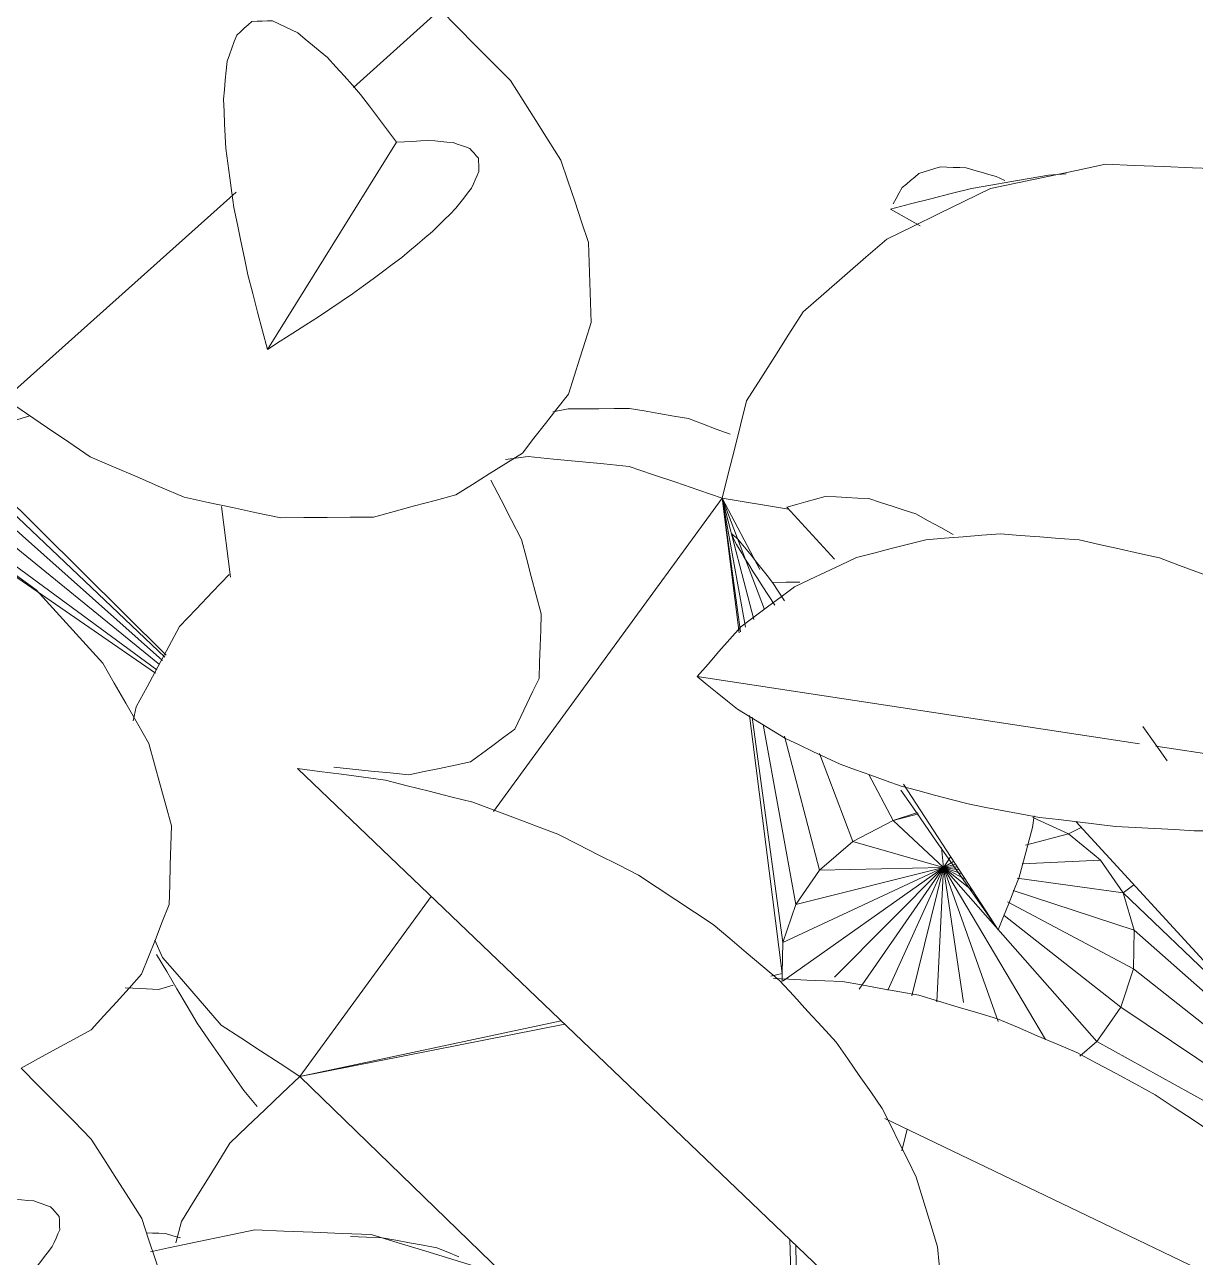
# Model space of a CAD drawing. Header units: metres. Extents: x -18.34 to -13.25, y -25.49 to -16.26.
# Drawn here: x -17.5866 to -17.5172, y -21.1485 to -21.0755 of the extents above; entities that cross this region are included whole.
import ezdxf

# ---------------------------------------------------------------- set-up
doc = ezdxf.new("R2010")
doc.units = ezdxf.units.M
doc.layers.add('Importações nas famílias', color=7, linetype='Continuous', lineweight=5)
doc.layers.add('Vegetação', color=7, linetype='Continuous', lineweight=5)

# ---------------------------------------------------------------- blocks, each defined once
blk = doc.blocks.new('Planta_pergolado_12200 - plantas pergolado_skp_Component_12-V812-Pavimento 02 - Executivo')
at = {"layer": 'Importações nas famílias', "color": 9}
for p, q in [((0.060482, 0.020134), (0.081826, 0.023378)), ((0.0333, 0.016004), (0.059518, 0.019988))]:
    blk.add_line(p, q, dxfattribs=at)
at = {"layer": 'Importações nas famílias', "color": 9, "flags": 128}
for points in [[(0.053598, 0.024356), (0.05472, 0.024488), (0.055841, 0.024621), (0.056963, 0.024754), (0.058085, 0.024886)], [(0.058085, 0.024886), (0.059254, 0.024951), (0.060424, 0.025016), (0.061594, 0.025081), (0.062764, 0.025145)], [(0.062764, 0.025145), (0.063969, 0.025142), (0.065174, 0.025138), (0.066379, 0.025134), (0.067584, 0.025131)], [(0.067584, 0.025131), (0.068811, 0.025058), (0.070037, 0.024986), (0.071264, 0.024914), (0.072491, 0.024842)], [(0.072491, 0.024842), (0.073726, 0.024702), (0.074961, 0.024562), (0.076196, 0.024422), (0.077431, 0.024282)], [(0.049354, 0.02356), (0.050415, 0.023759), (0.051476, 0.023958), (0.052537, 0.024157), (0.053598, 0.024356)], [(0.077431, 0.024282), (0.07866, 0.024076), (0.07989, 0.023869), (0.081119, 0.023663), (0.081872, 0.023537)], [(0.0454, 0.022507), (0.046388, 0.02277), (0.047377, 0.023033), (0.048365, 0.023296), (0.049354, 0.02356)], [(0.041779, 0.021209), (0.042684, 0.021534), (0.043589, 0.021858), (0.044494, 0.022182), (0.0454, 0.022507)], [(0.081426, 0.02248), (0.080504, 0.021503), (0.079582, 0.020527), (0.07866, 0.01955)], [(0.038532, 0.019681), (0.039344, 0.020063), (0.040156, 0.020445), (0.040967, 0.020827), (0.041779, 0.021209)], [(0.035695, 0.01794), (0.036404, 0.018375), (0.037114, 0.01881), (0.037823, 0.019246), (0.038532, 0.019681)], [(0.07866, 0.01955), (0.077633, 0.01868), (0.076605, 0.017811), (0.075578, 0.016942), (0.074551, 0.016073)], [(0.0333, 0.016004), (0.033899, 0.016488), (0.034498, 0.016972), (0.035096, 0.017456), (0.035695, 0.01794)], [(0.035891, 0.013051), (0.035244, 0.013789), (0.034596, 0.014527), (0.033948, 0.015266), (0.0333, 0.016004)], [(0.074551, 0.016073), (0.073442, 0.015331), (0.072334, 0.01459), (0.071226, 0.013849), (0.070117, 0.013108)], [(0.039066, 0.01068), (0.038272, 0.011273), (0.037479, 0.011865), (0.036685, 0.012458), (0.035891, 0.013051)], [(0.070117, 0.013108), (0.068954, 0.012512), (0.06779, 0.011916), (0.066627, 0.01132), (0.065463, 0.010724)], [(0.042748, 0.008949), (0.041828, 0.009382), (0.040907, 0.009815), (0.039986, 0.010247), (0.039066, 0.01068)], [(0.065463, 0.010724), (0.064272, 0.010288), (0.063081, 0.009851), (0.06189, 0.009415), (0.060698, 0.008979)], [(0.046853, 0.007896), (0.045827, 0.008159), (0.0448, 0.008422), (0.043774, 0.008686), (0.042748, 0.008949)], [(0.060698, 0.008979), (0.059507, 0.008712), (0.058316, 0.008445), (0.057125, 0.008178), (0.055934, 0.007911)], [(0.051283, 0.007548), (0.050175, 0.007635), (0.049068, 0.007722), (0.04796, 0.007809), (0.046853, 0.007896)], [(0.055934, 0.007911), (0.054771, 0.00782), (0.053609, 0.00773), (0.052446, 0.007639), (0.051283, 0.007548)]]:
    blk.add_lwpolyline(points, dxfattribs=at)
blk = doc.blocks.new('Planta_pergolado_12200 - plantas pergolado_skp_Component_16-V3046-Pavimento 02 - Executivo')
at = {"extrusion": (0, 0, -1), "zscale": -1, "rotation": 180}
blk.add_blockref('Planta_pergolado_12200 - plantas pergolado_skp_Component_12-V812-Pavimento 02 - Executivo', (0, 0), dxfattribs=at)
blk = doc.blocks.new('Planta_pergolado_12200 - plantas pergolado_skp_Component_12-V3047-Pavimento 02 - Executivo')
at = {"layer": 'Importações nas famílias', "color": 9}
for p, q in [((0.074699, -0.056758), (0.044429, -0.042204)), ((0.074679, -0.052846), (0.07399, -0.052014))]:
    blk.add_line(p, q, dxfattribs=at)
at = {"layer": 'Importações nas famílias', "color": 9, "flags": 128}
for points in [[(0.037835, -0.033912), (0.038732, -0.03395), (0.039796, -0.033995), (0.040859, -0.034039), (0.041922, -0.034084)], [(0.041922, -0.034084), (0.04305, -0.034286), (0.044178, -0.034487), (0.045307, -0.034688), (0.046435, -0.034889)], [(0.046435, -0.034889), (0.047601, -0.035242), (0.048768, -0.035595), (0.049934, -0.035948), (0.051101, -0.036301)], [(0.051101, -0.036301), (0.052278, -0.036797), (0.053456, -0.037293), (0.054633, -0.037789), (0.05581, -0.038286)], [(0.05581, -0.038286), (0.056971, -0.038914), (0.058132, -0.039542), (0.059293, -0.04017), (0.060454, -0.040798)], [(0.060454, -0.040798), (0.061571, -0.041543), (0.062688, -0.042288), (0.063805, -0.043033), (0.064922, -0.043778)], [(0.064922, -0.043778), (0.065968, -0.044623), (0.067015, -0.045467), (0.068062, -0.046312), (0.069109, -0.047156)], [(0.069109, -0.047156), (0.070061, -0.048081), (0.071014, -0.049005), (0.071966, -0.049929), (0.072918, -0.050853)], [(0.07399, -0.052014), (0.073195, -0.051237), (0.072401, -0.050459)], [(0.072918, -0.050853), (0.073753, -0.051836), (0.074589, -0.052818), (0.075424, -0.053801), (0.076081, -0.054573)], [(0.076058, -0.05451), (0.075369, -0.053678), (0.074844, -0.053045)]]:
    blk.add_lwpolyline(points, dxfattribs=at)
blk = doc.blocks.new('Planta_pergolado_12200 - plantas pergolado_skp_Component_12-V816-Pavimento 02 - Executivo')
at = {"layer": 'Importações nas famílias', "color": 9}
for p, q in [((0.05115, 0.031017), (0.045536, 0.022376)), ((0.05318, 0.024953), (0.053269, 0.024265)), ((0.038476, 0.011509), (0.037773, 0.010428))]:
    blk.add_line(p, q, dxfattribs=at)
at = {"layer": 'Importações nas famílias', "color": 9, "flags": 128}
for points in [[(0.048175, 0.02677), (0.048919, 0.027831), (0.049663, 0.028893), (0.050406, 0.029955), (0.05115, 0.031017)], [(0.05115, 0.031017), (0.051458, 0.030238), (0.051766, 0.02946), (0.052074, 0.028681), (0.052382, 0.027902)], [(0.052382, 0.027902), (0.052582, 0.027165), (0.052781, 0.026428), (0.052981, 0.02569), (0.05318, 0.024953)], [(0.045376, 0.022744), (0.046075, 0.02375), (0.046775, 0.024757), (0.047475, 0.025763), (0.048175, 0.02677)], [(0.037161, 0.010629), (0.037536, 0.011198), (0.037912, 0.011768)], [(0.036094, 0.008954), (0.036361, 0.009372), (0.036628, 0.009791), (0.036894, 0.01021), (0.037161, 0.010629)], [(0.037773, 0.010428), (0.037458, 0.010025), (0.037142, 0.009622), (0.036826, 0.00922), (0.036511, 0.008817)], [(0.039387, 0.010406), (0.03858, 0.010417), (0.037773, 0.010428)], [(0.035487, 0.007918), (0.035639, 0.008177), (0.035791, 0.008436), (0.035943, 0.008695), (0.036094, 0.008954)], [(0.036511, 0.008817), (0.036308, 0.008575), (0.036104, 0.008333), (0.035901, 0.008091), (0.035698, 0.007849)], [(0.035354, 0.007547), (0.035387, 0.007639), (0.035421, 0.007732), (0.035454, 0.007825), (0.035487, 0.007918)], [(0.035698, 0.007849), (0.035612, 0.007773), (0.035526, 0.007698), (0.03544, 0.007622), (0.035354, 0.007547)]]:
    blk.add_lwpolyline(points, dxfattribs=at)
blk = doc.blocks.new('Planta_pergolado_12200 - plantas pergolado_skp_Component_12-V817-Pavimento 02 - Executivo')
at = {"layer": 'Importações nas famílias', "color": 9, "flags": 128}
for points in [[(0.014644, 0.049265), (0.01545, 0.049416), (0.016256, 0.049567), (0.017062, 0.049717), (0.017869, 0.049868)], [(0.017869, 0.049868), (0.018521, 0.050131), (0.019174, 0.050394)], [(0.001792, 0.049018), (0.001409, 0.049003), (0.001026, 0.048988), (0.000643, 0.048973)], [(0.002681, 0.049273), (0.002237, 0.049146), (0.001792, 0.049018)], [(0.012763, 0.049195), (0.013703, 0.04923), (0.014644, 0.049265)]]:
    blk.add_lwpolyline(points, dxfattribs=at)
blk = doc.blocks.new('Planta_pergolado_12200 - plantas pergolado_skp_Component_12-V3048-Pavimento 02 - Executivo')
at = {"layer": 'Importações nas famílias', "color": 9}
for p, q in [((-0.008671, -0.001303), (-0.006239, -0.000552)), ((-0.018212, -0.004245), (-0.012869, -0.002597))]:
    blk.add_line(p, q, dxfattribs=at)
at = {"layer": 'Importações nas famílias', "color": 9, "flags": 128}
for points in [[(-0.013213, 0.001379), (-0.012338, 0.001747), (-0.011463, 0.002116), (-0.010589, 0.002485), (-0.009714, 0.002853)], [(-0.014718, 0.000647), (-0.014133, 0.000932), (-0.013213, 0.001379)]]:
    blk.add_lwpolyline(points, dxfattribs=at)
blk = doc.blocks.new('Planta_pergolado_12200 - plantas pergolado_skp_Component_17-V3049-Pavimento 02 - Executivo')
at = {"layer": 'Importações nas famílias', "color": 9}
for p, q in [((0.001844, -0.014738), (-0.01027, -0.002748)), ((0.001757, -0.014857), (-0.010616, -0.003103)), ((-0.011173, -0.003677), (0.001618, -0.015047)), ((-0.01306, -0.005081), (0.001276, -0.015607)), ((-0.011912, -0.004437), (0.001437, -0.015295)), ((-0.013793, -0.00545), (-0.010087, -0.008008)), ((0.005123, -0.005935), (0.005653, -0.01011)), ((-0.007535, -0.009771), (0.001204, -0.015803)), ((0.001387, -0.034546), (0.002255, -0.034293))]:
    blk.add_line(p, q, dxfattribs=at)
at = {"layer": 'Importações nas famílias', "color": 9, "flags": 128}
for points in [[(0.022885, -0.007878), (0.022283, -0.006705), (0.021681, -0.005531), (0.021079, -0.004358)], [(0.024063, -0.012292), (0.023768, -0.011188), (0.023474, -0.010085), (0.023179, -0.008981), (0.022885, -0.007878)], [(0.023932, -0.016126), (0.023965, -0.015167), (0.023998, -0.014209), (0.02403, -0.01325), (0.024063, -0.012292)], [(0.022501, -0.019119), (0.022859, -0.018371), (0.023216, -0.017622), (0.023574, -0.016874), (0.023932, -0.016126)], [(0.019867, -0.021067), (0.020525, -0.02058), (0.021184, -0.020093), (0.021842, -0.019606), (0.022501, -0.019119)], [(0.016209, -0.021837), (0.017123, -0.021644), (0.018038, -0.021452), (0.018952, -0.021259), (0.019867, -0.021067)], [(0.011777, -0.021376), (0.012885, -0.021491), (0.013993, -0.021607), (0.015101, -0.021722), (0.016209, -0.021837)], [(-0.000586, -0.034448), (0.000312, -0.034493), (0.001387, -0.034546)]]:
    blk.add_lwpolyline(points, dxfattribs=at)
blk = doc.blocks.new('Planta_pergolado_12200 - plantas pergolado_skp_Component_16-V3050-Pavimento 02 - Executivo')
for name in ['Planta_pergolado_12200 - plantas pergolado_skp_Component_12-V3048-Pavimento 02 - Executivo', 'Planta_pergolado_12200 - plantas pergolado_skp_Component_17-V3049-Pavimento 02 - Executivo', 'Planta_pergolado_12200 - plantas pergolado_skp_Component_12-V3047-Pavimento 02 - Executivo']:
    blk.add_blockref(name, (0, 0))
at = {"extrusion": (0, 0, -1), "zscale": -1, "rotation": 180}
for name in ['Planta_pergolado_12200 - plantas pergolado_skp_Component_12-V816-Pavimento 02 - Executivo', 'Planta_pergolado_12200 - plantas pergolado_skp_Component_12-V817-Pavimento 02 - Executivo']:
    blk.add_blockref(name, (0, 0), dxfattribs=at)
blk = doc.blocks.new('Planta_pergolado_12200 - plantas pergolado_skp_Component_12-V831-Pavimento 02 - Executivo')
at = {"layer": 'Importações nas famílias', "color": 9}
for p, q in [((0.046528, -0.010713), (0.044752, -0.0117)), ((0.051527, -0.013392), (0.051025, -0.013631)), ((0.054123, -0.013708), (0.055176, -0.01379))]:
    blk.add_line(p, q, dxfattribs=at)
at = {"layer": 'Importações nas famílias', "color": 9, "flags": 128}
for points in [[(0.044752, -0.0117), (0.045954, -0.012006), (0.047155, -0.012312), (0.048357, -0.012618), (0.049559, -0.012924)], [(0.045454, -0.012974), (0.045279, -0.012656), (0.045103, -0.012337), (0.044927, -0.012019)], [(0.046446, -0.013811), (0.046198, -0.013602), (0.04595, -0.013392), (0.045702, -0.013183), (0.045454, -0.012974)], [(0.049559, -0.012924), (0.0507, -0.01312), (0.051841, -0.013316), (0.052982, -0.013512), (0.054123, -0.013708)], [(0.047714, -0.014201), (0.047397, -0.014104), (0.04708, -0.014006), (0.046763, -0.013908), (0.046446, -0.013811)], [(0.051025, -0.013631), (0.050581, -0.013758), (0.050136, -0.013886), (0.049691, -0.014013), (0.049247, -0.014141)], [(0.049247, -0.014141), (0.048864, -0.014156), (0.04848, -0.014171), (0.048097, -0.014186), (0.047714, -0.014201)]]:
    blk.add_lwpolyline(points, dxfattribs=at)
blk = doc.blocks.new('Planta_pergolado_12200 - plantas pergolado_skp_Component_16-V3063-Pavimento 02 - Executivo')
at = {"extrusion": (0, 0, -1), "zscale": -1, "rotation": 180}
blk.add_blockref('Planta_pergolado_12200 - plantas pergolado_skp_Component_12-V831-Pavimento 02 - Executivo', (0, 0), dxfattribs=at)
blk = doc.blocks.new('Planta_pergolado_12200 - plantas pergolado_skp_-V3067-Pavimento 02 - Executivo')
for name in ['Planta_pergolado_12200 - plantas pergolado_skp_Component_16-V3063-Pavimento 02 - Executivo', 'Planta_pergolado_12200 - plantas pergolado_skp_Component_16-V3046-Pavimento 02 - Executivo', 'Planta_pergolado_12200 - plantas pergolado_skp_Component_16-V3050-Pavimento 02 - Executivo']:
    blk.add_blockref(name, (0, 0))
blk = doc.blocks.new('Planta_pergolado_12200 - plantas pergolado_skp_-V3068-Pavimento 02 - Executivo')
blk.add_blockref('Planta_pergolado_12200 - plantas pergolado_skp_-V3067-Pavimento 02 - Executivo', (0, 0))
blk = doc.blocks.new('Planta_pergolado_12200 - plantas pergolado_skp_-V3129-Pavimento 02 - Executivo')
blk.add_blockref('Planta_pergolado_12200 - plantas pergolado_skp_-V3068-Pavimento 02 - Executivo', (0, 0))
blk = doc.blocks.new('Planta_pergolado_12200 - plantas pergolado_skp_Component_12-V1014-Pavimento 02 - Executivo')
at = {"layer": 'Importações nas famílias', "color": 9}
blk.add_line((0.025667, 0.000146), (0.024751, 0.000313), dxfattribs=at)
at = {"layer": 'Importações nas famílias', "color": 9, "flags": 128}
for points in [[(0.035257, 0.001641), (0.034434, 0.001335), (0.033612, 0.001028), (0.032789, 0.000721)], [(0.029291, 0.000116), (0.028385, 0.000124), (0.027479, 0.000131), (0.026573, 0.000139), (0.025667, 0.000146)], [(0.032789, 0.000721), (0.031915, 0.00057), (0.03104, 0.000419), (0.030166, 0.000267), (0.029291, 0.000116)]]:
    blk.add_lwpolyline(points, dxfattribs=at)
blk = doc.blocks.new('Planta_pergolado_12200 - plantas pergolado_skp_Component_16-V3179-Pavimento 02 - Executivo')
at = {"extrusion": (0, 0, -1), "zscale": -1, "rotation": 180}
blk.add_blockref('Planta_pergolado_12200 - plantas pergolado_skp_Component_12-V1014-Pavimento 02 - Executivo', (0, 0), dxfattribs=at)
blk = doc.blocks.new('Planta_pergolado_12200 - plantas pergolado_skp_Component_12-V1053-Pavimento 02 - Executivo')
at = {"layer": 'Importações nas famílias', "color": 9}
blk.add_line((0.006444, 0.04054), (0.007218, 0.041498), dxfattribs=at)
at = {"layer": 'Importações nas famílias', "color": 9, "flags": 128}
for points in [[(0.003675, 0.036559), (0.004367, 0.037554), (0.00506, 0.03855), (0.005752, 0.039545), (0.006444, 0.04054)], [(0.001263, 0.032471), (0.001866, 0.033493), (0.002469, 0.034515), (0.003072, 0.035537), (0.003675, 0.036559)]]:
    blk.add_lwpolyline(points, dxfattribs=at)
blk = doc.blocks.new('Planta_pergolado_12200 - plantas pergolado_skp_Component_17-V3207-Pavimento 02 - Executivo')
at = {"layer": 'Importações nas famílias', "color": 9}
for p, q in [((0.021944, -0.003133), (0.023288, -0.002966)), ((0.034784, -0.005436), (0.021228, -0.023997)), ((0.034784, -0.005436), (0.038725, -0.006095)), ((0.037026, -0.00966), (0.034784, -0.005436)), ((0.037296, -0.012034), (0.034784, -0.005436)), ((0.036664, -0.012618), (0.034784, -0.005436)), ((0.036166, -0.013077), (0.034784, -0.005436)), ((0.035866, -0.013354), (0.034784, -0.005436)), ((0.035793, -0.013421), (0.034784, -0.005436)), ((-0.000114, -0.018634), (0.000059, -0.017803)), ((0.038346, -0.033616), (0.036412, -0.018317)), ((0.038385, -0.031774), (0.036559, -0.018421)), ((0.039141, -0.029521), (0.03721, -0.018845)), ((0.040553, -0.027475), (0.038477, -0.019543)), ((0.042526, -0.025775), (0.040543, -0.020565)), ((0.044924, -0.024537), (0.043477, -0.021812)), ((0.046365, -0.02406), (0.044924, -0.024537)), ((0.042526, -0.025775), (0.044924, -0.024537)), ((0.046424, -0.024147), (0.044924, -0.024537)), ((0.047892, -0.027332), (0.044924, -0.024537)), ((0.05531, -0.02532), (0.0532, -0.02436)), ((0.052766, -0.02601), (0.05531, -0.02532)), ((0.056053, -0.024947), (0.05531, -0.02532)), ((0.056831, -0.026568), (0.05531, -0.02532)), ((0.040553, -0.027475), (0.042526, -0.025775)), ((0.047892, -0.027332), (0.042526, -0.025775)), ((0.047892, -0.027332), (0.047787, -0.026145)), ((0.047892, -0.027332), (0.048334, -0.026682)), ((0.047892, -0.027332), (0.048512, -0.026956)), ((0.057214, -0.026882), (0.052554, -0.027107)), ((0.056831, -0.026568), (0.057214, -0.026882)), ((0.057214, -0.026882), (0.058543, -0.028831)), ((0.047892, -0.027332), (0.038385, -0.031774)), ((0.047892, -0.027332), (0.038391, -0.034041)), ((0.047892, -0.027332), (0.039141, -0.029521)), ((0.039141, -0.029521), (0.040553, -0.027475)), ((0.047892, -0.027332), (0.040553, -0.027475)), ((0.047892, -0.027332), (0.041438, -0.033828)), ((0.047892, -0.027332), (0.042897, -0.034529)), ((0.047892, -0.027332), (0.044597, -0.034588)), ((0.047892, -0.027332), (0.046032, -0.034934)), ((0.047509, -0.035291), (0.047892, -0.027332)), ((0.047892, -0.027332), (0.048627, -0.027133)), ((0.04873, -0.027292), (0.047892, -0.027332)), ((0.047892, -0.027332), (0.049214, -0.028037)), ((0.049658, -0.02872), (0.047892, -0.027332)), ((0.047892, -0.027332), (0.049077, -0.03532)), ((0.047892, -0.027332), (0.056989, -0.037639)), ((0.053941, -0.037527), (0.047892, -0.027332)), ((0.047892, -0.027332), (0.048989, -0.027691)), ((0.047892, -0.027332), (0.048843, -0.027466)), ((0.051149, -0.036457), (0.047892, -0.027332)), ((0.052272, -0.027949), (0.058543, -0.028831)), ((0.058543, -0.028831), (0.059184, -0.028354)), ((0.017547, -0.029038), (0.009752, -0.039711)), ((0.052026, -0.028685), (0.059205, -0.031033)), ((0.058543, -0.028831), (0.059205, -0.031033)), ((0.058543, -0.028831), (0.067364, -0.037254)), ((0.038385, -0.031774), (0.039141, -0.029521)), ((0.051699, -0.029362), (0.059157, -0.03334)), ((0.058401, -0.035593), (0.051489, -0.03016)), ((0.059205, -0.031033), (0.059157, -0.03334)), ((0.080156, -0.049638), (0.059205, -0.031033)), ((0.001609, -0.032649), (0.001161, -0.031636)), ((0.038346, -0.033616), (0.038385, -0.031774)), ((0.059157, -0.03334), (0.058401, -0.035593)), ((0.079998, -0.049768), (0.059157, -0.03334)), ((0.037675, -0.033759), (0.038346, -0.033616)), ((0.038337, -0.03408), (0.038346, -0.033616)), ((0.058401, -0.035593), (0.057554, -0.036819)), ((0.079824, -0.04997), (0.058401, -0.035593)), ((0.009752, -0.039711), (0.025248, -0.036408)), ((0.025465, -0.036615), (0.009752, -0.039711)), ((0.057554, -0.036819), (0.056989, -0.037639)), ((0.056989, -0.037639), (0.055981, -0.038507)), ((0.079644, -0.050206), (0.056989, -0.037639)), ((0.009752, -0.039711), (0.024026, -0.053551)), ((0.045745, -0.042837), (0.045425, -0.044121)), ((0.002408, -0.049573), (0.00275, -0.048311)), ((0.039372, -0.068431), (0.038798, -0.049374)), ((0.039372, -0.068431), (0.039155, -0.049716))]:
    blk.add_line(p, q, dxfattribs=at)
at = {"layer": 'Importações nas famílias', "color": 9, "flags": 128}
for points in [[(0.050685, 0.012927), (0.052388, 0.013284), (0.054091, 0.01364), (0.055793, 0.013996), (0.057496, 0.014353)], [(0.057496, 0.014353), (0.059219, 0.014284), (0.060942, 0.014216), (0.062665, 0.014148), (0.064389, 0.01408)], [(0.044538, 0.009926), (0.046074, 0.010676), (0.047611, 0.011427), (0.049148, 0.012177), (0.050685, 0.012927)], [(0.039579, 0.005606), (0.040818, 0.006686), (0.042058, 0.007766), (0.043298, 0.008846), (0.044538, 0.009926)], [(0.036232, 0.000335), (0.037069, 0.001653), (0.037905, 0.00297), (0.038742, 0.004288), (0.039579, 0.005606)], [(0.034784, -0.005436), (0.035146, -0.003993), (0.035508, -0.00255), (0.03587, -0.001108), (0.036232, 0.000335)], [(0.023288, -0.002966), (0.024784, -0.003113), (0.026281, -0.00326), (0.027778, -0.003406), (0.029274, -0.003553)], [(0.029274, -0.003553), (0.030652, -0.004024), (0.032029, -0.004494), (0.033406, -0.004965), (0.034784, -0.005436)], [(0.002629, -0.013042), (0.003606, -0.012015), (0.004583, -0.010987), (0.00556, -0.009959)], [(0.000059, -0.017803), (0.000701, -0.016612), (0.001344, -0.015422), (0.001987, -0.014232), (0.002629, -0.013042)], [(0.005096, -0.03666), (0.004224, -0.035657), (0.003353, -0.034654), (0.002481, -0.033652), (0.001609, -0.032649)], [(0.009752, -0.039711), (0.008588, -0.038948), (0.007424, -0.038185), (0.00626, -0.037422), (0.005096, -0.03666)], [(0.005605, -0.043656), (0.006642, -0.04267), (0.007679, -0.041683), (0.008715, -0.040697), (0.009752, -0.039711)], [(0.00275, -0.048311), (0.003464, -0.047147), (0.004178, -0.045984), (0.004891, -0.04482), (0.005605, -0.043656)]]:
    blk.add_lwpolyline(points, dxfattribs=at)
blk = doc.blocks.new('Planta_pergolado_12200 - plantas pergolado_skp_Component_16-V3208-Pavimento 02 - Executivo')
blk.add_blockref('Planta_pergolado_12200 - plantas pergolado_skp_Component_17-V3207-Pavimento 02 - Executivo', (0, 0))
at = {"extrusion": (0, 0, -1), "zscale": -1, "rotation": 180}
blk.add_blockref('Planta_pergolado_12200 - plantas pergolado_skp_Component_12-V1053-Pavimento 02 - Executivo', (0, 0), dxfattribs=at)
blk = doc.blocks.new('Planta_pergolado_12200 - plantas pergolado_skp_Component_17-V1062-Pavimento 02 - Executivo')
at = {"layer": 'Importações nas famílias', "color": 9, "flags": 128}
for points in [[(0.013978, 0.049079), (0.015574, 0.049566), (0.01717, 0.050053), (0.018766, 0.050539), (0.020362, 0.051026)], [(0.000904, 0.0501), (0.001977, 0.049876), (0.00368, 0.049519), (0.005383, 0.049163), (0.007085, 0.048807)], [(0.007085, 0.048807), (0.008809, 0.048875), (0.010532, 0.048943), (0.012255, 0.049011), (0.013978, 0.049079)]]:
    blk.add_lwpolyline(points, dxfattribs=at)
blk = doc.blocks.new('Planta_pergolado_12200 - plantas pergolado_skp_Component_16-V3211-Pavimento 02 - Executivo')
at = {"extrusion": (0, 0, -1), "zscale": -1, "rotation": 180}
blk.add_blockref('Planta_pergolado_12200 - plantas pergolado_skp_Component_17-V1062-Pavimento 02 - Executivo', (0, 0), dxfattribs=at)
blk = doc.blocks.new('Planta_pergolado_12200 - plantas pergolado_skp_-V3212-Pavimento 02 - Executivo')
for name in ['Planta_pergolado_12200 - plantas pergolado_skp_Component_16-V3208-Pavimento 02 - Executivo', 'Planta_pergolado_12200 - plantas pergolado_skp_Component_16-V3211-Pavimento 02 - Executivo']:
    blk.add_blockref(name, (0, 0))
blk = doc.blocks.new('Planta_pergolado_12200 - plantas pergolado_skp_-V3213-Pavimento 02 - Executivo')
for name in ['Planta_pergolado_12200 - plantas pergolado_skp_-V3212-Pavimento 02 - Executivo', 'Planta_pergolado_12200 - plantas pergolado_skp_Component_16-V3179-Pavimento 02 - Executivo']:
    blk.add_blockref(name, (0, 0))
blk = doc.blocks.new('Planta_pergolado_12200 - plantas pergolado_skp_Component_12-V2392-Pavimento 02 - Executivo')
at = {"layer": 'Importações nas famílias', "color": 9}
blk.add_line((-0.017011, 0.059349), (-0.009354, 0.04707), dxfattribs=at)
at = {"layer": 'Importações nas famílias', "color": 9, "flags": 128}
for points in [[(-0.01816, 0.054937), (-0.017872, 0.05604), (-0.017585, 0.057143), (-0.017298, 0.058246), (-0.017011, 0.059349)], [(-0.017011, 0.059349), (-0.016251, 0.058865), (-0.015492, 0.058381), (-0.014732, 0.057897), (-0.013973, 0.057413)], [(-0.013973, 0.057413), (-0.013307, 0.056957), (-0.01264, 0.056501), (-0.011974, 0.056045), (-0.011308, 0.055589)], [(-0.011308, 0.055589), (-0.010743, 0.055166), (-0.010178, 0.054743), (-0.009612, 0.05432), (-0.009047, 0.053897)], [(-0.018988, 0.050935), (-0.018781, 0.051936), (-0.018574, 0.052936), (-0.018367, 0.053937), (-0.01816, 0.054937)], [(-0.009047, 0.053897), (-0.008589, 0.053511), (-0.008131, 0.053126), (-0.007673, 0.052741), (-0.007215, 0.052355)], [(-0.007215, 0.052355), (-0.006869, 0.052012), (-0.006523, 0.051668), (-0.006178, 0.051325), (-0.005832, 0.050981)], [(-0.019476, 0.047437), (-0.019354, 0.048312), (-0.019232, 0.049186), (-0.01911, 0.050061), (-0.018988, 0.050935)], [(-0.005832, 0.050981), (-0.005602, 0.050683), (-0.005372, 0.050386), (-0.005143, 0.050088), (-0.004913, 0.04979)], [(-0.004913, 0.04979), (-0.004802, 0.049541), (-0.004691, 0.049293), (-0.00458, 0.049044), (-0.004469, 0.048795)], [(-0.004469, 0.048795), (-0.004478, 0.048598), (-0.004487, 0.048402), (-0.004495, 0.048205), (-0.004504, 0.048008)], [(-0.004504, 0.048008), (-0.004633, 0.047865), (-0.004762, 0.047722), (-0.00489, 0.047579), (-0.005019, 0.047436)], [(-0.019613, 0.044525), (-0.019578, 0.045253), (-0.019544, 0.045981), (-0.01951, 0.046709), (-0.019476, 0.047437)], [(-0.009354, 0.04707), (-0.009886, 0.04636), (-0.010418, 0.04565), (-0.010951, 0.04494), (-0.011483, 0.04423)], [(-0.007457, 0.046965), (-0.007931, 0.046991), (-0.008406, 0.047017), (-0.00888, 0.047043), (-0.009354, 0.04707)], [(-0.006007, 0.047087), (-0.006369, 0.047057), (-0.006732, 0.047026), (-0.007095, 0.046995), (-0.007457, 0.046965)], [(-0.005019, 0.047436), (-0.005266, 0.047349), (-0.005513, 0.047262), (-0.00576, 0.047175), (-0.006007, 0.047087)], [(-0.019395, 0.042267), (-0.01945, 0.042832), (-0.019504, 0.043396), (-0.019558, 0.043961), (-0.019613, 0.044525)], [(-0.011483, 0.04423), (-0.011974, 0.043685), (-0.012465, 0.043141), (-0.012957, 0.042596), (-0.013448, 0.042051)], [(-0.018828, 0.040717), (-0.01897, 0.041104), (-0.019112, 0.041492), (-0.019253, 0.04188), (-0.019395, 0.042267)], [(-0.013448, 0.042051), (-0.013887, 0.041685), (-0.014326, 0.041318), (-0.014764, 0.040952), (-0.015203, 0.040585)], [(-0.017925, 0.03991), (-0.018151, 0.040112), (-0.018377, 0.040313), (-0.018602, 0.040515), (-0.018828, 0.040717)], [(-0.015203, 0.040585), (-0.015579, 0.040405), (-0.015955, 0.040225), (-0.016331, 0.040046), (-0.016707, 0.039866)], [(-0.016707, 0.039866), (-0.017012, 0.039877), (-0.017316, 0.039888), (-0.017621, 0.039899), (-0.017925, 0.03991)]]:
    blk.add_lwpolyline(points, dxfattribs=at)
blk = doc.blocks.new('Planta_pergolado_12200 - plantas pergolado_skp_Component_17-V3306-Pavimento 02 - Executivo')
at = {"layer": 'Importações nas famílias', "color": 9, "flags": 128}
for points in [[(-0.005868, -0.010874), (-0.007089, -0.009973), (-0.008311, -0.009073), (-0.009533, -0.008173), (-0.010754, -0.007273)], [(-0.001922, -0.015207), (-0.002908, -0.014124), (-0.003895, -0.01304), (-0.004881, -0.011957), (-0.005868, -0.010874)], [(0.000814, -0.019977), (0.00013, -0.018785), (-0.000554, -0.017592), (-0.001238, -0.016399), (-0.001922, -0.015207)], [(0.002154, -0.02486), (0.001819, -0.023639), (0.001484, -0.022419), (0.001149, -0.021198), (0.000814, -0.019977)], [(0.002007, -0.029522), (0.002044, -0.028356), (0.002081, -0.027191), (0.002117, -0.026025), (0.002154, -0.02486)], [(0.000382, -0.033646), (0.000788, -0.032615), (0.001194, -0.031584), (0.0016, -0.030553), (0.002007, -0.029522)], [(-0.00261, -0.03695), (-0.001862, -0.036124), (-0.001114, -0.035298), (-0.000366, -0.034472), (0.000382, -0.033646)], [(-0.006765, -0.03921), (-0.005726, -0.038645), (-0.004688, -0.03808), (-0.003649, -0.037515), (-0.00261, -0.03695)], [(-0.002607, -0.043419), (-0.003647, -0.042367), (-0.004686, -0.041314), (-0.005726, -0.040262), (-0.006765, -0.03921)], [(0.000389, -0.048127), (-0.00036, -0.04695), (-0.001109, -0.045773), (-0.001858, -0.044596), (-0.002607, -0.043419)], [(0.002018, -0.053014), (0.001611, -0.051792), (0.001203, -0.050571), (0.000796, -0.049349), (0.000389, -0.048127)]]:
    blk.add_lwpolyline(points, dxfattribs=at)
blk = doc.blocks.new('Planta_pergolado_12200 - plantas pergolado_skp_Component_16-V3307-Pavimento 02 - Executivo')
blk.add_blockref('Planta_pergolado_12200 - plantas pergolado_skp_Component_17-V3306-Pavimento 02 - Executivo', (0, 0))
at = {"extrusion": (0, 0, -1), "zscale": -1, "rotation": 180}
blk.add_blockref('Planta_pergolado_12200 - plantas pergolado_skp_Component_12-V2392-Pavimento 02 - Executivo', (0, 0), dxfattribs=at)
blk = doc.blocks.new('Planta_pergolado_12200 - plantas pergolado_skp_Component_12-V1254-Pavimento 02 - Executivo')
at = {"layer": 'Importações nas famílias', "color": 9}
blk.add_line((0.047673, 0.057867), (0.009623, 0.021455), dxfattribs=at)
at = {"layer": 'Importações nas famílias', "color": 9, "flags": 128}
for points in [[(0.048004, 0.0539), (0.047921, 0.054892), (0.047838, 0.055883), (0.047756, 0.056875), (0.047673, 0.057867)], [(0.047537, 0.049802), (0.047654, 0.050826), (0.04777, 0.051851), (0.047887, 0.052875), (0.048004, 0.0539)], [(0.046283, 0.045669), (0.046596, 0.046702), (0.04691, 0.047735), (0.047223, 0.048769), (0.047537, 0.049802)], [(0.044271, 0.041599), (0.044774, 0.042616), (0.045277, 0.043634), (0.04578, 0.044652), (0.046283, 0.045669)], [(0.041549, 0.037686), (0.04223, 0.038665), (0.04291, 0.039643), (0.043591, 0.040621), (0.044271, 0.041599)], [(0.038181, 0.034024), (0.039023, 0.034939), (0.039865, 0.035855), (0.040707, 0.036771), (0.041549, 0.037686)], [(0.034245, 0.030696), (0.035229, 0.031528), (0.036213, 0.03236), (0.037197, 0.033192), (0.038181, 0.034024)], [(0.029834, 0.027783), (0.030937, 0.028511), (0.03204, 0.02924), (0.033142, 0.029968), (0.034245, 0.030696)], [(0.025051, 0.025351), (0.026247, 0.025959), (0.027443, 0.026567), (0.028638, 0.027175), (0.029834, 0.027783)], [(0.020009, 0.023459), (0.02127, 0.023932), (0.02253, 0.024405), (0.023791, 0.024878), (0.025051, 0.025351)], [(0.014826, 0.02215), (0.016122, 0.022477), (0.017418, 0.022804), (0.018713, 0.023132), (0.020009, 0.023459)], [(0.009623, 0.021455), (0.010924, 0.021629), (0.012225, 0.021802), (0.013525, 0.021976), (0.014826, 0.02215)]]:
    blk.add_lwpolyline(points, dxfattribs=at)
blk = doc.blocks.new('Planta_pergolado_12200 - plantas pergolado_skp_Component_12-V3319-Pavimento 02 - Executivo')
at = {"layer": 'Importações nas famílias', "color": 9}
for p, q in [((0.041438, -0.009046), (0.038608, -0.005967)), ((0.070102, -0.040233), (0.055739, -0.024605)), ((0.06661, -0.026241), (0.066079, -0.025417))]:
    blk.add_line(p, q, dxfattribs=at)
at = {"layer": 'Importações nas famílias', "color": 9, "flags": 128}
for points in [[(0.038608, -0.005967), (0.03918, -0.005808), (0.039752, -0.005649), (0.040325, -0.00549), (0.040897, -0.005331)], [(0.040897, -0.005331), (0.04154, -0.005364), (0.042182, -0.005397), (0.042825, -0.00543), (0.043468, -0.005463)], [(0.043468, -0.005463), (0.044166, -0.005687), (0.044864, -0.005912), (0.045562, -0.006136), (0.04626, -0.00636)], [(0.04626, -0.00636), (0.046997, -0.006771), (0.047735, -0.007181), (0.048472, -0.007592)], [(0.059724, -0.018966), (0.060442, -0.019985), (0.061159, -0.021004)], [(0.063834, -0.02548), (0.064439, -0.026674), (0.065043, -0.027867), (0.065648, -0.02906), (0.066253, -0.030253)], [(0.06825, -0.029658), (0.06784, -0.028804), (0.06743, -0.02795), (0.06702, -0.027096), (0.06661, -0.026241)], [(0.069386, -0.033155), (0.069102, -0.032281), (0.068818, -0.031407), (0.068534, -0.030532), (0.06825, -0.029658)], [(0.066253, -0.030253), (0.066779, -0.031492), (0.067306, -0.032731), (0.067832, -0.03397), (0.068359, -0.035209)], [(0.070006, -0.036693), (0.069851, -0.035809), (0.069696, -0.034924), (0.069541, -0.03404), (0.069386, -0.033155)], [(0.068359, -0.035209), (0.068795, -0.036465), (0.06923, -0.037721), (0.069666, -0.038977), (0.070102, -0.040233)], [(0.070102, -0.040233), (0.070078, -0.039348), (0.070054, -0.038463), (0.07003, -0.037578), (0.070006, -0.036693)]]:
    blk.add_lwpolyline(points, dxfattribs=at)
blk = doc.blocks.new('Planta_pergolado_12200 - plantas pergolado_skp_Component_17-V3320-Pavimento 02 - Executivo')
at = {"layer": 'Importações nas famílias', "color": 9}
for p, q in [((0.018077, 0.023521), (0.012928, 0.018915)), ((0.005985, 0.012703), (-0.007712, 0.000448))]:
    blk.add_line(p, q, dxfattribs=at)
at = {"layer": 'Importações nas famílias', "color": 9, "flags": 128}
for points in [[(0.022235, 0.019312), (0.021196, 0.020365), (0.020156, 0.021417), (0.019117, 0.022469), (0.018077, 0.023521)], [(0.025231, 0.014604), (0.024482, 0.015781), (0.023733, 0.016958), (0.022984, 0.018135), (0.022235, 0.019312)], [(0.02686, 0.009717), (0.026453, 0.010939), (0.026046, 0.012161), (0.025638, 0.013382), (0.025231, 0.014604)], [(0.027013, 0.004985), (0.026975, 0.006168), (0.026937, 0.007351), (0.026899, 0.008534), (0.02686, 0.009717)], [(0.025677, 0.000729), (0.026011, 0.001793), (0.026345, 0.002857), (0.026679, 0.003921), (0.027013, 0.004985)], [(-0.007712, 0.000448), (-0.006452, -0.000408), (-0.005193, -0.001263), (-0.003934, -0.002119), (-0.002675, -0.002975)], [(0.022945, -0.002759), (0.023628, -0.001887), (0.024311, -0.001015), (0.024994, -0.000143), (0.025677, 0.000729)], [(0.019003, -0.005242), (0.019988, -0.004621), (0.020974, -0.004001), (0.02196, -0.00338), (0.022945, -0.002759)], [(-0.002675, -0.002975), (-0.001282, -0.003575), (0.000111, -0.004176), (0.001504, -0.004777), (0.002897, -0.005378)], [(0.002897, -0.005378), (0.004329, -0.005683), (0.005761, -0.005988), (0.007193, -0.006293), (0.008625, -0.006598)], [(0.014118, -0.006552), (0.01534, -0.006224), (0.016561, -0.005897), (0.017782, -0.00557), (0.019003, -0.005242)], [(0.008625, -0.006598), (0.009998, -0.006587), (0.011372, -0.006575), (0.012745, -0.006563), (0.014118, -0.006552)]]:
    blk.add_lwpolyline(points, dxfattribs=at)
blk = doc.blocks.new('Planta_pergolado_12200 - plantas pergolado_skp_Component_16-V3321-Pavimento 02 - Executivo')
for name in ['Planta_pergolado_12200 - plantas pergolado_skp_Component_17-V3320-Pavimento 02 - Executivo', 'Planta_pergolado_12200 - plantas pergolado_skp_Component_12-V3319-Pavimento 02 - Executivo']:
    blk.add_blockref(name, (0, 0))
at = {"extrusion": (0, 0, -1), "zscale": -1, "rotation": 180}
for name, p in [('Planta_pergolado_12200 - plantas pergolado_skp_Component_12-V2392-Pavimento 02 - Executivo', (-0.024842, 0.062731)), ('Planta_pergolado_12200 - plantas pergolado_skp_Component_12-V1254-Pavimento 02 - Executivo', (0, 0))]:
    blk.add_blockref(name, p, dxfattribs=at)
blk = doc.blocks.new('Planta_pergolado_12200 - plantas pergolado_skp_-V3327-Pavimento 02 - Executivo')
for name in ['Planta_pergolado_12200 - plantas pergolado_skp_Component_16-V3321-Pavimento 02 - Executivo', 'Planta_pergolado_12200 - plantas pergolado_skp_Component_16-V3307-Pavimento 02 - Executivo']:
    blk.add_blockref(name, (0, 0))
blk = doc.blocks.new('Planta_pergolado_12200 - plantas pergolado_skp_-V3328-Pavimento 02 - Executivo')
blk.add_blockref('Planta_pergolado_12200 - plantas pergolado_skp_-V3327-Pavimento 02 - Executivo', (0, 0))
blk = doc.blocks.new('Planta_pergolado_12200 - plantas pergolado_skp_-V3374-Pavimento 02 - Executivo')
for name in ['Planta_pergolado_12200 - plantas pergolado_skp_-V3328-Pavimento 02 - Executivo', 'Planta_pergolado_12200 - plantas pergolado_skp_-V3213-Pavimento 02 - Executivo']:
    blk.add_blockref(name, (0, 0))
blk = doc.blocks.new('Planta_pergolado_12200 - Planta_pergolado_12200-3075656-Pavimento 02 - Executivo')
for name in ['Planta_pergolado_12200 - plantas pergolado_skp_-V3374-Pavimento 02 - Executivo', 'Planta_pergolado_12200 - plantas pergolado_skp_-V3129-Pavimento 02 - Executivo']:
    blk.add_blockref(name, (0, 0))

msp = doc.modelspace()

# ---------------------------------------------------------------- block references
at = {"layer": 'Vegetação', "color": 9}
msp.add_blockref('Planta_pergolado_12200 - Planta_pergolado_12200-3075656-Pavimento 02 - Executivo', (-17.58, -21.09809), dxfattribs=at)

doc.saveas('drawing.dxf')
